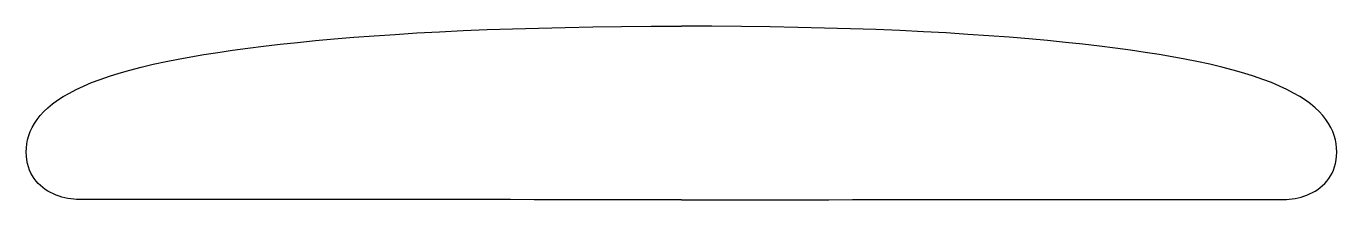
# Model space of a CAD drawing. Header units: metres. Extents: x -210 to 210, y 0 to 56.
import ezdxf

# ---------------------------------------------------------------- set-up
doc = ezdxf.new("R2010")
doc.units = ezdxf.units.M
doc.layers.get('0').update_dxf_attribs({"linetype": 'CONTINUOUS'})

msp = doc.modelspace()

# ---------------------------------------------------------------- linework, layer by layer
for points in [[(0, 0), (-5.99, 0), (-12.26, 0), (-18.8, 0), (-25.59, 0.01), (-32.62, 0.01), (-39.85, 0.02), (-47.28, 0.02), (-54.89, 0.03), (-62.65, 0.03), (-70.55, 0.04), (-78.58, 0.05), (-86.7, 0.05), (-94.91, 0.06), (-103.18, 0.06), (-111.51, 0.07), (-119.85, 0.07), (-128.21, 0.08), (-136.56, 0.08), (-144.89, 0.08), (-153.16, 0.08), (-161.38, 0.08), (-169.51, 0.08), (-177.54, 0.08), (-185.45, 0.07), (-193.22, 0.06), (-194.13, 0.08), (-195.06, 0.15), (-196, 0.25), (-196.95, 0.4), (-197.9, 0.6), (-198.84, 0.84), (-199.78, 1.13), (-200.7, 1.47), (-201.61, 1.85), (-202.5, 2.29), (-203.36, 2.77), (-204.2, 3.31), (-205, 3.89), (-205.76, 4.53), (-206.48, 5.22), (-207.15, 5.97), (-207.77, 6.77), (-208.33, 7.63), (-208.83, 8.54), (-209.27, 9.52), (-209.64, 10.55), (-209.93, 11.64), (-210.14, 12.79), (-210.28, 14), (-210.32, 15.27), (-210.27, 16.6), (-210.13, 17.93), (-209.88, 19.25), (-209.52, 20.57), (-209.04, 21.88), (-208.44, 23.18), (-207.7, 24.46), (-206.84, 25.74), (-205.83, 27), (-204.67, 28.24), (-203.36, 29.47), (-201.89, 30.68), (-200.26, 31.88), (-198.45, 33.05), (-196.46, 34.2), (-194.29, 35.33), (-191.93, 36.44), (-189.37, 37.52), (-186.61, 38.57), (-183.64, 39.6), (-180.45, 40.6), (-177.04, 41.57), (-173.41, 42.5), (-169.54, 43.41), (-165.43, 44.28), (-161.57, 45.03), (-157.52, 45.77), (-153.27, 46.49), (-148.8, 47.2), (-144.13, 47.88), (-139.24, 48.55), (-134.14, 49.2), (-128.81, 49.82), (-123.25, 50.42), (-117.47, 50.99), (-111.44, 51.54), (-105.18, 52.06), (-98.67, 52.55), (-91.92, 53), (-84.91, 53.43), (-77.64, 53.82), (-70.12, 54.18), (-62.33, 54.5), (-54.26, 54.78), (-45.93, 55.02), (-37.32, 55.22), (-28.42, 55.38), (-19.24, 55.5), (-9.77, 55.57), (0, 55.59)], [(0, 0), (5.99, 0), (12.26, 0), (18.8, 0), (25.59, 0.01), (32.62, 0.01), (39.85, 0.02), (47.28, 0.02), (54.89, 0.03), (62.65, 0.03), (70.55, 0.04), (78.58, 0.05), (86.7, 0.05), (94.91, 0.06), (103.18, 0.06), (111.51, 0.07), (119.85, 0.07), (128.21, 0.08), (136.56, 0.08), (144.89, 0.08), (153.16, 0.08), (161.38, 0.08), (169.51, 0.08), (177.54, 0.08), (185.45, 0.07), (193.22, 0.06), (194.13, 0.08), (195.06, 0.15), (196, 0.25), (196.95, 0.4), (197.9, 0.6), (198.84, 0.84), (199.78, 1.13), (200.7, 1.47), (201.61, 1.85), (202.5, 2.29), (203.36, 2.77), (204.2, 3.31), (205, 3.89), (205.76, 4.53), (206.48, 5.22), (207.15, 5.97), (207.77, 6.77), (208.33, 7.63), (208.83, 8.54), (209.27, 9.52), (209.64, 10.55), (209.93, 11.64), (210.14, 12.79), (210.28, 14), (210.32, 15.27), (210.27, 16.6), (210.13, 17.93), (209.88, 19.25), (209.52, 20.57), (209.04, 21.88), (208.44, 23.18), (207.7, 24.46), (206.84, 25.74), (205.83, 27), (204.67, 28.24), (203.36, 29.47), (201.89, 30.68), (200.26, 31.88), (198.45, 33.05), (196.46, 34.2), (194.29, 35.33), (191.93, 36.44), (189.37, 37.52), (186.61, 38.57), (183.64, 39.6), (180.45, 40.6), (177.04, 41.57), (173.41, 42.5), (169.54, 43.41), (165.43, 44.28), (161.57, 45.03), (157.52, 45.77), (153.27, 46.49), (148.8, 47.2), (144.13, 47.88), (139.24, 48.55), (134.14, 49.2), (128.81, 49.82), (123.25, 50.42), (117.47, 50.99), (111.44, 51.54), (105.18, 52.06), (98.67, 52.55), (91.92, 53), (84.91, 53.43), (77.64, 53.82), (70.12, 54.18), (62.33, 54.5), (54.26, 54.78), (45.93, 55.02), (37.32, 55.22), (28.42, 55.38), (19.24, 55.5), (9.77, 55.57), (0, 55.59)]]:
    msp.add_lwpolyline(points)

doc.saveas('drawing.dxf')
